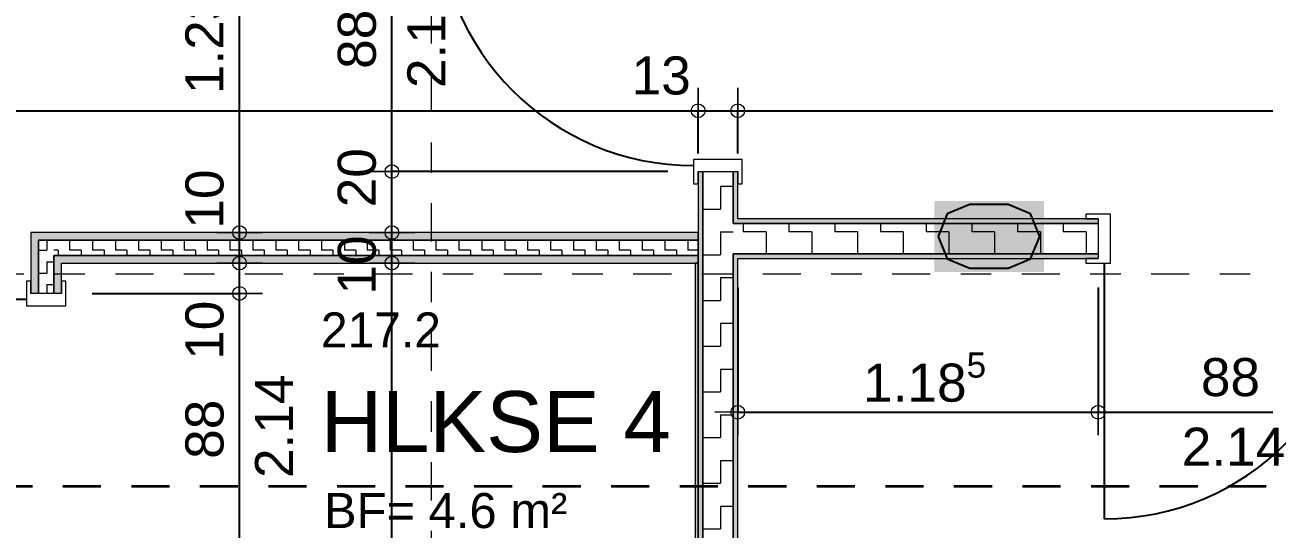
# Model space of a CAD drawing. Header units: metres. Extents: x -94.5 to -10.5, y 121.5 to 156.5.
# Drawn here: x -55.758 to -51.69, y 137.999 to 139.655 of the extents above; entities that cross this region are included whole.
import ezdxf

# ---------------------------------------------------------------- set-up
doc = ezdxf.new("R2010")
doc.units = ezdxf.units.M
doc.header["$PDMODE"] = 65
for name, pattern in [('AUSGEZOGEN', [0]), ('GETRENNT2_S10', [0.255, 0.125, -0.065, 0, -0.065]), ('STRICHLINIE_S4', [0.165, 0.125, -0.04])]:
    doc.linetypes.add(name, pattern=pattern)
doc.layers.add('XR$1$_3808', color=7, linetype='Continuous')
for name, color, linetype, lineweight in [('XR$1$Bauachsen_grob', 7, 'GETRENNT2_S10', 13), ('XR$1$Leichtbauwaende', 7, 'AUSGEZOGEN', 18), ('XR$1$Raumbezeichnung', 7, 'AUSGEZOGEN', 18), ('XR$1$Schnittbegrenzung', 7, 'AUSGEZOGEN', 13), ('XR$1$Text_Werkplan_Ausfuehrung', 7, 'AUSGEZOGEN', 25), ('XR$1$Tuerblatt', 7, 'AUSGEZOGEN', 18), ('XR$1$Werkplan-_Ausfuehrungsmasse', 7, 'AUSGEZOGEN', 13)]:
    doc.layers.add(name, color=color, linetype=linetype, lineweight=lineweight)
doc.styles.add('ARIAL', font='ARIAL.TTF')
doc.dimstyles.new('_DIMSTYLE_3', dxfattribs={"dimtxt": 0.125, "dimasz": 0.15, "dimexe": 0, "dimexo": 0, "dimgap": 0.0625, "dimtad": 2, "dimrnd": 0.005, "dimzin": 4, "dimdsep": 46, "dimtxsty": 'ARIAL', "dimblk1": 'ALL_ML_KREIS', "dimblk2": 'ALL_ML_KREIS', "dimsah": 1, "dimcen": 0, "dimclrd": 256, "dimclre": 256, "dimclrt": 256, "dimadec": 0, "dimazin": 0, "dimtfac": 1, "dimtdec": 0, "dimtix": 1, "dimtmove": 2, "dimatfit": 3, "dimfxl": 0, "dimtzin": 0, "dimlwd": 0, "dimlwe": -1, "dimarcsym": 0})
doc.dimstyles.new('_DIMSTYLE_6', dxfattribs={"dimtxt": 0.125, "dimasz": 0.15, "dimexe": 0, "dimexo": 0, "dimgap": 0.0625, "dimtad": 2, "dimdec": 1, "dimlfac": 100, "dimrnd": 0.5, "dimzin": 4, "dimdsep": 46, "dimtxsty": 'ARIAL', "dimblk1": 'ALL_ML_KREIS', "dimblk2": 'ALL_ML_KREIS', "dimsah": 1, "dimcen": 0, "dimclrd": 256, "dimclre": 256, "dimclrt": 256, "dimadec": 0, "dimazin": 0, "dimtfac": 1, "dimtdec": 0, "dimtix": 1, "dimtmove": 2, "dimatfit": 3, "dimfxl": 0, "dimtvp": 1.2, "dimtzin": 0, "dimlwd": 0, "dimlwe": -1, "dimarcsym": 0})
doc.dimstyles.new('_DIMSTYLE_7', dxfattribs={"dimtxt": 0.125, "dimasz": 0.15, "dimexe": 0, "dimexo": 0, "dimgap": 0.0625, "dimtad": 2, "dimdec": 3, "dimrnd": 0.005, "dimzin": 4, "dimdsep": 46, "dimtxsty": 'ARIAL', "dimblk1": 'ALL_ML_KREIS', "dimblk2": 'ALL_ML_KREIS', "dimsah": 1, "dimcen": 0, "dimclrd": 256, "dimclre": 256, "dimclrt": 256, "dimadec": 0, "dimazin": 0, "dimtfac": 1, "dimtdec": 0, "dimtix": 1, "dimtmove": 2, "dimatfit": 3, "dimfxl": 0, "dimtzin": 0, "dimlwd": 0, "dimlwe": -1, "dimarcsym": 0})
doc.dimstyles.new('_DIMSTYLE_9', dxfattribs={"dimtxt": 0.125, "dimasz": 0.15, "dimexe": 0, "dimexo": 0, "dimgap": 0.0625, "dimtad": 2, "dimdec": 1, "dimlfac": 100, "dimrnd": 0.5, "dimzin": 4, "dimdsep": 46, "dimtxsty": 'ARIAL', "dimblk1": 'ALL_ML_KREIS', "dimblk2": 'ALL_ML_KREIS', "dimsah": 1, "dimcen": 0, "dimclrd": 256, "dimclre": 256, "dimclrt": 256, "dimadec": 0, "dimazin": 0, "dimtfac": 1, "dimtdec": 0, "dimtix": 1, "dimtmove": 2, "dimatfit": 3, "dimfxl": 0, "dimtzin": 0, "dimlwd": 0, "dimlwe": -1, "dimarcsym": 0})

# ---------------------------------------------------------------- blocks, each defined once
blk = doc.blocks.new('ALL_ML_KREIS')
at = {"color": 0, "linetype": 'ByBlock', "lineweight": -2}
for p, q in [((0, -0.5), (0, 0.5)), ((-1, 0), (0.5, 0))]:
    blk.add_line(p, q, dxfattribs=at)
blk.add_circle((0, 0), 0.15, dxfattribs=at)
blk = doc.blocks.new('*D237')
at = {"layer": 'DEFPOINTS'}
for p in [(-55.6381, 138.773), (-55.7381, 137.893), (-55.0531, 137.893)]:
    blk.add_point(p, dxfattribs=at)
at = {"layer": 'XR$1$Werkplan-_Ausfuehrungsmasse', "lineweight": -2}
for p, q in [((-55.537, 138.773), (-55.0531, 138.773)), ((-55.0531, 137.893), (-55.0531, 138.773)), ((-55.537, 137.893), (-55.0531, 137.893))]:
    blk.add_line(p, q, dxfattribs=at)
at = {"layer": 'XR$1$Werkplan-_Ausfuehrungsmasse', "xscale": 0.15, "yscale": 0.15, "zscale": 0.15}
for p, rotation in [((-55.0531, 138.773), 90), ((-55.0531, 137.893), 270)]:
    blk.add_blockref('ALL_ML_KREIS', p, dxfattribs=dict(at, rotation=rotation))
at = {"layer": 'XR$1$Werkplan-_Ausfuehrungsmasse', "insert": (-55.0026, 138.1673), "char_height": 0.125, "width": 0.00625, "attachment_point": 1, "rotation": 90, "line_spacing_factor": 0.60241, "style": 'ARIAL'}
blk.add_mtext('\\A1;{2.14\\H0.082500;\\S^ ;}', dxfattribs=at)
at = {"layer": 'XR$1$Werkplan-_Ausfuehrungsmasse', "insert": (-55.1677, 138.3273), "char_height": 0.125, "width": 0.5, "attachment_point": 5, "rotation": 90, "style": 'ARIAL'}
blk.add_mtext('\\A1;{\\A1;{88\\H0.082500;\\S^ ;}}', dxfattribs=at)
blk = doc.blocks.new('*D238')
at = {"layer": 'DEFPOINTS'}
for p in [(-53.5481, 138.873), (-55.6381, 138.773), (-55.0531, 138.773)]:
    blk.add_point(p, dxfattribs=at)
at = {"layer": 'XR$1$Werkplan-_Ausfuehrungsmasse', "lineweight": -2}
for p, q in [((-55.0531, 138.873), (-55.0531, 138.873)), ((-55.0531, 138.773), (-55.0531, 138.873)), ((-55.537, 138.773), (-55.0531, 138.773))]:
    blk.add_line(p, q, dxfattribs=at)
at = {"layer": 'XR$1$Werkplan-_Ausfuehrungsmasse', "xscale": 0.15, "yscale": 0.15, "zscale": 0.15}
for p, rotation in [((-55.0531, 138.873), 90), ((-55.0531, 138.773), 270)]:
    blk.add_blockref('ALL_ML_KREIS', p, dxfattribs=dict(at, rotation=rotation))
at = {"layer": 'XR$1$Werkplan-_Ausfuehrungsmasse', "insert": (-55.1677, 138.6522), "char_height": 0.125, "width": 0.5, "attachment_point": 5, "rotation": 90, "style": 'ARIAL'}
blk.add_mtext('\\A1;{\\A1;{10\\H0.082500;\\S^ ;}}', dxfattribs=at)
blk = doc.blocks.new('*D239')
at = {"layer": 'DEFPOINTS'}
for p in [(-53.5481, 138.973), (-55.0531, 138.873), (-53.5481, 138.873)]:
    blk.add_point(p, dxfattribs=at)
at = {"layer": 'XR$1$Werkplan-_Ausfuehrungsmasse', "lineweight": -2}
for p, q in [((-55.0531, 138.973), (-55.0531, 138.973)), ((-55.0531, 138.873), (-55.0531, 138.973)), ((-55.0531, 138.873), (-55.0531, 138.873))]:
    blk.add_line(p, q, dxfattribs=at)
at = {"layer": 'XR$1$Werkplan-_Ausfuehrungsmasse', "xscale": 0.15, "yscale": 0.15, "zscale": 0.15}
for p, rotation in [((-55.0531, 138.973), 90), ((-55.0531, 138.873), 270)]:
    blk.add_blockref('ALL_ML_KREIS', p, dxfattribs=dict(at, rotation=rotation))
at = {"layer": 'XR$1$Werkplan-_Ausfuehrungsmasse', "insert": (-55.1677, 139.083), "char_height": 0.125, "width": 0.5, "attachment_point": 5, "rotation": 90, "style": 'ARIAL'}
blk.add_mtext('\\A1;{\\A1;{10\\H0.082500;\\S^ ;}}', dxfattribs=at)
blk = doc.blocks.new('*D240')
at = {"layer": 'DEFPOINTS'}
for p in [(-53.5481, 140.203), (-55.0531, 138.973), (-53.5481, 138.973)]:
    blk.add_point(p, dxfattribs=at)
at = {"layer": 'XR$1$Werkplan-_Ausfuehrungsmasse', "lineweight": -2}
for p, q in [((-55.0531, 140.203), (-55.0531, 140.203)), ((-55.0531, 138.973), (-55.0531, 140.203)), ((-55.0531, 138.973), (-55.0531, 138.973))]:
    blk.add_line(p, q, dxfattribs=at)
at = {"layer": 'XR$1$Werkplan-_Ausfuehrungsmasse', "xscale": 0.15, "yscale": 0.15, "zscale": 0.15}
for p, rotation in [((-55.0531, 140.203), 90), ((-55.0531, 138.973), 270)]:
    blk.add_blockref('ALL_ML_KREIS', p, dxfattribs=dict(at, rotation=rotation))
at = {"layer": 'XR$1$Werkplan-_Ausfuehrungsmasse', "insert": (-55.1678, 139.5971), "char_height": 0.125, "width": 0.5, "attachment_point": 5, "rotation": 90, "style": 'ARIAL'}
blk.add_mtext('\\A1;{\\A1;{1.23\\H0.082500;\\S^ ;}}', dxfattribs=at)
blk = doc.blocks.new('*D251')
at = {"layer": 'DEFPOINTS'}
for p in [(-61.8481, 139.373), (-53.5481, 139.173), (-61.8481, 136.653)]:
    blk.add_point(p, dxfattribs=at)
at = {"layer": 'XR$1$Werkplan-_Ausfuehrungsmasse', "lineweight": -2}
for p, q in [((-61.8481, 139.083), (-61.8481, 139.373)), ((-61.8481, 139.373), (-53.5481, 139.373)), ((-53.5481, 139.233), (-53.5481, 139.373))]:
    blk.add_line(p, q, dxfattribs=at)
at = {"layer": 'XR$1$Werkplan-_Ausfuehrungsmasse', "xscale": 0.15, "yscale": 0.15, "zscale": 0.15, "rotation": 180}
blk.add_blockref('ALL_ML_KREIS', (-61.8481, 139.373), dxfattribs=at)
at = {"layer": 'XR$1$Werkplan-_Ausfuehrungsmasse', "xscale": 0.15, "yscale": 0.15, "zscale": 0.15}
blk.add_blockref('ALL_ML_KREIS', (-53.5481, 139.373), dxfattribs=at)
at = {"layer": 'XR$1$Werkplan-_Ausfuehrungsmasse', "insert": (-57.3789, 139.4878), "char_height": 0.125, "width": 0.5, "attachment_point": 5, "style": 'ARIAL'}
blk.add_mtext('\\A1;{\\A1;{8.30\\H0.082500;\\S^ ;}}', dxfattribs=at)
blk = doc.blocks.new('*D252')
at = {"layer": 'DEFPOINTS'}
for p in [(-53.5481, 139.373), (-53.5481, 139.173), (-53.4181, 139.173)]:
    blk.add_point(p, dxfattribs=at)
at = {"layer": 'XR$1$Werkplan-_Ausfuehrungsmasse', "lineweight": -2}
for p, q in [((-53.5481, 139.233), (-53.5481, 139.373)), ((-53.5481, 139.373), (-53.4181, 139.373)), ((-53.4181, 139.233), (-53.4181, 139.373))]:
    blk.add_line(p, q, dxfattribs=at)
at = {"layer": 'XR$1$Werkplan-_Ausfuehrungsmasse', "xscale": 0.15, "yscale": 0.15, "zscale": 0.15, "rotation": 180}
blk.add_blockref('ALL_ML_KREIS', (-53.5481, 139.373), dxfattribs=at)
at = {"layer": 'XR$1$Werkplan-_Ausfuehrungsmasse', "xscale": 0.15, "yscale": 0.15, "zscale": 0.15}
blk.add_blockref('ALL_ML_KREIS', (-53.4181, 139.373), dxfattribs=at)
at = {"layer": 'XR$1$Werkplan-_Ausfuehrungsmasse', "insert": (-53.6694, 139.4878), "char_height": 0.125, "width": 0.5, "attachment_point": 5, "style": 'ARIAL'}
blk.add_mtext('\\A1;{\\A1;{13\\H0.082500;\\S^ ;}}', dxfattribs=at)
blk = doc.blocks.new('*D253')
at = {"layer": 'DEFPOINTS'}
for p in [(-53.4181, 139.373), (-53.4181, 139.173), (-36.4881, 139.018)]:
    blk.add_point(p, dxfattribs=at)
at = {"layer": 'XR$1$Werkplan-_Ausfuehrungsmasse', "lineweight": -2}
for p, q in [((-53.4181, 139.233), (-53.4181, 139.373)), ((-53.4181, 139.373), (-36.4881, 139.373)), ((-36.4881, 139.093), (-36.4881, 139.373))]:
    blk.add_line(p, q, dxfattribs=at)
at = {"layer": 'XR$1$Werkplan-_Ausfuehrungsmasse', "xscale": 0.15, "yscale": 0.15, "zscale": 0.15, "rotation": 180}
blk.add_blockref('ALL_ML_KREIS', (-53.4181, 139.373), dxfattribs=at)
at = {"layer": 'XR$1$Werkplan-_Ausfuehrungsmasse', "xscale": 0.15, "yscale": 0.15, "zscale": 0.15}
blk.add_blockref('ALL_ML_KREIS', (-36.4881, 139.373), dxfattribs=at)
at = {"layer": 'XR$1$Werkplan-_Ausfuehrungsmasse', "insert": (-44.9489, 139.4878), "char_height": 0.125, "width": 0.625, "attachment_point": 5, "style": 'ARIAL'}
blk.add_mtext('\\A1;{\\A1;{16.93\\H0.082500;\\S^ ;}}', dxfattribs=at)
blk = doc.blocks.new('COMPLEXOBJECT_7')
at = {"layer": 'XR$1$Bauachsen_grob', "color": 8}
for p, q in [((-54.4231, 130.869), (-54.4231, 153.5024)), ((-80.9611, 138.838), (-13.4611, 138.838))]:
    blk.add_line(p, q, dxfattribs=at)
blk = doc.blocks.new('Tür_2_$F2')
at = {"layer": 'XR$1$_3808', "color": 7, "linetype": 'AUSGEZOGEN', "lineweight": -3}
blk.add_line((0.86, 0.145), (0.86, 0.985), dxfattribs=at)
at = {"layer": 'XR$1$_3808', "color": 7, "linetype": 'AUSGEZOGEN', "lineweight": 18}
for points in [[(0, 0.065), (0, 0), (-0.04, 0), (-0.04, -0.015), (0.04, -0.015), (0.04, 0.145), (-0.04, 0.145), (-0.04, 0.13), (0, 0.13), (0, 0.065)], [(0.84, 0.065), (0.84, -0.015), (0.92, -0.015), (0.92, 0), (0.88, 0), (0.88, 0.13), (0.92, 0.13), (0.92, 0.145), (0.84, 0.145), (0.84, 0.065)]]:
    blk.add_lwpolyline(points, close=True, dxfattribs=at)
at = {"layer": 'XR$1$_3808', "color": 7, "linetype": 'AUSGEZOGEN', "lineweight": -3}
blk.add_arc((0.86, 0.145), 0.84, 90, 180, dxfattribs=at)
blk = doc.blocks.new('Tür_7_$F2')
at = {"layer": 'XR$1$_3808', "color": 7, "linetype": 'AUSGEZOGEN', "lineweight": -3}
blk.add_line((0.86, 0.03), (0.86, 0.87), dxfattribs=at)
at = {"layer": 'XR$1$_3808', "color": 7, "linetype": 'AUSGEZOGEN', "lineweight": 18}
for points in [[(0, -0.05), (0, -0.115), (-0.04, -0.115), (-0.04, -0.13), (0.04, -0.13), (0.04, 0.03), (-0.04, 0.03), (-0.04, 0.015), (0, 0.015), (0, -0.05)], [(0.84, -0.05), (0.84, -0.13), (0.92, -0.13), (0.92, -0.115), (0.88, -0.115), (0.88, 0.015), (0.92, 0.015), (0.92, 0.03), (0.84, 0.03), (0.84, -0.05)]]:
    blk.add_lwpolyline(points, close=True, dxfattribs=at)
at = {"layer": 'XR$1$_3808', "color": 7, "linetype": 'AUSGEZOGEN', "lineweight": -3}
blk.add_arc((0.86, 0.03), 0.84, 90, 180, dxfattribs=at)
blk = doc.blocks.new('COMPLEXOBJECT_9')
at = {"layer": 'XR$1$Schnittbegrenzung', "color": 12, "linetype": 'STRICHLINIE_S4', "lineweight": 35}
blk.add_line((-28.9585, 138.1391), (-82.7811, 138.1391), dxfattribs=at)
blk = doc.blocks.new('*D437')
at = {"layer": 'DEFPOINTS'}
for p in [(-53.4181, 138.888), (-52.2351, 138.888), (-53.4181, 138.383)]:
    blk.add_point(p, dxfattribs=at)
at = {"layer": 'XR$1$Werkplan-_Ausfuehrungsmasse', "lineweight": -2}
for p, q in [((-53.4181, 138.793), (-53.4181, 138.383)), ((-52.2351, 138.793), (-52.2351, 138.383)), ((-53.4181, 138.383), (-52.2351, 138.383))]:
    blk.add_line(p, q, dxfattribs=at)
at = {"layer": 'XR$1$Werkplan-_Ausfuehrungsmasse', "xscale": 0.15, "yscale": 0.15, "zscale": 0.15, "rotation": 180}
blk.add_blockref('ALL_ML_KREIS', (-53.4181, 138.383), dxfattribs=at)
at = {"layer": 'XR$1$Werkplan-_Ausfuehrungsmasse', "xscale": 0.15, "yscale": 0.15, "zscale": 0.15}
blk.add_blockref('ALL_ML_KREIS', (-52.2351, 138.383), dxfattribs=at)
at = {"layer": 'XR$1$Werkplan-_Ausfuehrungsmasse', "insert": (-52.8048, 138.4977), "char_height": 0.125, "width": 0.625, "attachment_point": 5, "style": 'ARIAL'}
blk.add_mtext('\\A1;{\\A1;{1.18\\H0.082500;\\S5^ ;}}', dxfattribs=at)
blk = doc.blocks.new('*D438')
at = {"layer": 'DEFPOINTS'}
for p in [(-52.2351, 138.888), (-51.3551, 138.888), (-52.2351, 138.383)]:
    blk.add_point(p, dxfattribs=at)
at = {"layer": 'XR$1$Werkplan-_Ausfuehrungsmasse', "lineweight": -2}
for p, q in [((-52.2351, 138.793), (-52.2351, 138.383)), ((-51.3551, 138.793), (-51.3551, 138.383)), ((-52.2351, 138.383), (-51.3551, 138.383))]:
    blk.add_line(p, q, dxfattribs=at)
at = {"layer": 'XR$1$Werkplan-_Ausfuehrungsmasse', "xscale": 0.15, "yscale": 0.15, "zscale": 0.15, "rotation": 180}
blk.add_blockref('ALL_ML_KREIS', (-52.2351, 138.383), dxfattribs=at)
at = {"layer": 'XR$1$Werkplan-_Ausfuehrungsmasse', "xscale": 0.15, "yscale": 0.15, "zscale": 0.15}
blk.add_blockref('ALL_ML_KREIS', (-51.3551, 138.383), dxfattribs=at)
at = {"layer": 'XR$1$Werkplan-_Ausfuehrungsmasse', "insert": (-51.8009, 138.4977), "char_height": 0.125, "width": 0.5, "attachment_point": 5, "style": 'ARIAL'}
blk.add_mtext('\\A1;{\\A1;{88\\H0.082500;\\S^ ;}}', dxfattribs=at)
at = {"layer": 'XR$1$Werkplan-_Ausfuehrungsmasse', "insert": (-51.9608, 138.3325), "char_height": 0.125, "width": 0.00625, "attachment_point": 1, "line_spacing_factor": 0.60241, "style": 'ARIAL'}
blk.add_mtext('\\A1;{2.14\\H0.082500;\\S^ ;}', dxfattribs=at)
blk = doc.blocks.new('*D510')
at = {"layer": 'DEFPOINTS'}
for p in [(-53.5481, 138.873), (-54.5531, 136.653), (-53.5581, 136.653)]:
    blk.add_point(p, dxfattribs=at)
at = {"layer": 'XR$1$Werkplan-_Ausfuehrungsmasse', "lineweight": -2}
for p, q in [((-54.5531, 138.873), (-54.5531, 138.873)), ((-54.5531, 136.653), (-54.5531, 138.873)), ((-54.5531, 136.653), (-54.5531, 136.653))]:
    blk.add_line(p, q, dxfattribs=at)
at = {"layer": 'XR$1$Werkplan-_Ausfuehrungsmasse', "xscale": 0.15, "yscale": 0.15, "zscale": 0.15}
for p, rotation in [((-54.5531, 138.873), 90), ((-54.5531, 136.653), 270)]:
    blk.add_blockref('ALL_ML_KREIS', p, dxfattribs=dict(at, rotation=rotation))
at = {"layer": 'XR$1$Werkplan-_Ausfuehrungsmasse', "insert": (-54.6656, 137.2201), "char_height": 0.125, "width": 0.5, "attachment_point": 5, "rotation": 90, "style": 'ARIAL'}
blk.add_mtext('\\A1;{\\A1;{2.22\\H0.082500;\\S^ ;}}', dxfattribs=at)
blk = doc.blocks.new('*D511')
at = {"layer": 'DEFPOINTS'}
for p in [(-53.5481, 138.973), (-54.5531, 138.873), (-53.5481, 138.873)]:
    blk.add_point(p, dxfattribs=at)
at = {"layer": 'XR$1$Werkplan-_Ausfuehrungsmasse', "lineweight": -2}
for p, q in [((-54.5531, 138.973), (-54.5531, 138.973)), ((-54.5531, 138.873), (-54.5531, 138.973)), ((-54.5531, 138.873), (-54.5531, 138.873))]:
    blk.add_line(p, q, dxfattribs=at)
at = {"layer": 'XR$1$Werkplan-_Ausfuehrungsmasse', "xscale": 0.15, "yscale": 0.15, "zscale": 0.15}
for p, rotation in [((-54.5531, 138.973), 90), ((-54.5531, 138.873), 270)]:
    blk.add_blockref('ALL_ML_KREIS', p, dxfattribs=dict(at, rotation=rotation))
at = {"layer": 'XR$1$Werkplan-_Ausfuehrungsmasse', "insert": (-54.6677, 138.8664), "char_height": 0.125, "width": 0.5, "attachment_point": 5, "rotation": 90, "style": 'ARIAL'}
blk.add_mtext('\\A1;{\\A1;{10\\H0.082500;\\S^ ;}}', dxfattribs=at)
blk = doc.blocks.new('*D512')
at = {"layer": 'DEFPOINTS'}
for p in [(-53.5581, 139.173), (-54.5531, 138.973), (-53.5481, 138.973)]:
    blk.add_point(p, dxfattribs=at)
at = {"layer": 'XR$1$Werkplan-_Ausfuehrungsmasse', "lineweight": -2}
for p, q in [((-53.6481, 139.173), (-54.5531, 139.173)), ((-54.5531, 138.973), (-54.5531, 139.173)), ((-54.5531, 138.973), (-54.5531, 138.973))]:
    blk.add_line(p, q, dxfattribs=at)
at = {"layer": 'XR$1$Werkplan-_Ausfuehrungsmasse', "xscale": 0.15, "yscale": 0.15, "zscale": 0.15}
for p, rotation in [((-54.5531, 139.173), 90), ((-54.5531, 138.973), 270)]:
    blk.add_blockref('ALL_ML_KREIS', p, dxfattribs=dict(at, rotation=rotation))
at = {"layer": 'XR$1$Werkplan-_Ausfuehrungsmasse', "insert": (-54.6677, 139.153), "char_height": 0.125, "width": 0.5, "attachment_point": 5, "rotation": 90, "style": 'ARIAL'}
blk.add_mtext('\\A1;{\\A1;{20\\H0.082500;\\S^ ;}}', dxfattribs=at)
blk = doc.blocks.new('*D513')
at = {"layer": 'DEFPOINTS'}
for p in [(-53.5581, 140.053), (-54.5531, 139.173), (-53.5581, 139.173)]:
    blk.add_point(p, dxfattribs=at)
at = {"layer": 'XR$1$Werkplan-_Ausfuehrungsmasse', "lineweight": -2}
for p, q in [((-53.6481, 140.053), (-54.5531, 140.053)), ((-54.5531, 139.173), (-54.5531, 140.053)), ((-53.6481, 139.173), (-54.5531, 139.173))]:
    blk.add_line(p, q, dxfattribs=at)
at = {"layer": 'XR$1$Werkplan-_Ausfuehrungsmasse', "xscale": 0.15, "yscale": 0.15, "zscale": 0.15}
for p, rotation in [((-54.5531, 140.053), 90), ((-54.5531, 139.173), 270)]:
    blk.add_blockref('ALL_ML_KREIS', p, dxfattribs=dict(at, rotation=rotation))
at = {"layer": 'XR$1$Werkplan-_Ausfuehrungsmasse', "insert": (-54.5026, 139.4473), "char_height": 0.125, "width": 0.00625, "attachment_point": 1, "rotation": 90, "line_spacing_factor": 0.60241, "style": 'ARIAL'}
blk.add_mtext('\\A1;{2.14\\H0.082500;\\S^ ;}', dxfattribs=at)
at = {"layer": 'XR$1$Werkplan-_Ausfuehrungsmasse', "insert": (-54.6677, 139.6073), "char_height": 0.125, "width": 0.5, "attachment_point": 5, "rotation": 90, "style": 'ARIAL'}
blk.add_mtext('\\A1;{\\A1;{88\\H0.082500;\\S^ ;}}', dxfattribs=at)
blk = doc.blocks.new('Tür_15_$F2')
at = {"layer": 'XR$1$_3808', "color": 7, "linetype": 'AUSGEZOGEN', "lineweight": -3}
blk.add_line((0.86, 0.04), (0.86, 0.88), dxfattribs=at)
at = {"layer": 'XR$1$_3808', "color": 7, "linetype": 'AUSGEZOGEN', "lineweight": 18}
for points in [[(0, -0.025), (0, -0.075), (-0.04, -0.075), (-0.04, -0.09), (0.04, -0.09), (0.04, 0.04), (-0.04, 0.04), (-0.04, 0.025), (0, 0.025), (0, -0.025)], [(0.84, -0.025), (0.84, -0.09), (0.92, -0.09), (0.92, -0.075), (0.88, -0.075), (0.88, 0.025), (0.92, 0.025), (0.92, 0.04), (0.84, 0.04), (0.84, -0.025)]]:
    blk.add_lwpolyline(points, close=True, dxfattribs=at)
at = {"layer": 'XR$1$_3808', "color": 7, "linetype": 'AUSGEZOGEN', "lineweight": -3}
blk.add_arc((0.86, 0.04), 0.84, 90, 180, dxfattribs=at)

msp = doc.modelspace()

# ---------------------------------------------------------------- hatches: boundary and pattern name
at = {"layer": 'XR$1$Leichtbauwaende', "linetype": 'AUSGEZOGEN', "lineweight": 13}
for points in [[(-53.5481, 139.173), (-53.5481, 136.653), (-53.5331, 136.653), (-53.5331, 139.173)], [(-53.4281, 139.018), (-53.4181, 139.018), (-53.4181, 139.173), (-53.4331, 139.173), (-53.4331, 139.003), (-53.4281, 139.003)], [(-53.4281, 139.018), (-53.4281, 139.003), (-52.2351, 139.003), (-52.2351, 139.018)], [(-53.4331, 138.903), (-53.4331, 136.653), (-53.4181, 136.653), (-53.4181, 138.903)], [(-53.4181, 138.903), (-53.4181, 138.888), (-52.2351, 138.888), (-52.2351, 138.903)]]:
    msp.add_hatch(color=35, dxfattribs=at).paths.add_polyline_path(points)
h = msp.add_hatch(dxfattribs=at)
h.set_pattern_fill('MUSTER', color=256, scale=0.075, angle=270, style=0, pattern_type=2)
h.set_pattern_definition([(270, (0.15, -0.15), (0.075, -0.075), [0.075, -0.075]), (360, (0.15, -0.15), (0.075, 0.075), [0.075, -0.075])])
h.paths.add_polyline_path([(-53.5331, 139.173), (-53.5331, 136.638), (-53.4331, 136.638), (-53.4331, 139.173)], flags=0)
at = {"layer": 'XR$1$Leichtbauwaende', "lineweight": 13}
for color, points in [(9, [(-55.7381, 138.973), (-55.7381, 138.773), (-55.7131, 138.773), (-55.7131, 138.973)]), (9, [(-53.5481, 138.973), (-55.7131, 138.973), (-55.7131, 138.948), (-53.5481, 138.948)]), (9, [(-55.6631, 138.773), (-55.6381, 138.773), (-55.6381, 138.898), (-55.6631, 138.898)]), (9, [(-53.5481, 138.898), (-55.6381, 138.898), (-55.6381, 138.873), (-53.5481, 138.873)]), (254, [(-53.5481, 136.663), (-53.5481, 138.873), (-53.5581, 138.873), (-53.5581, 136.663)])]:
    msp.add_hatch(color=color, dxfattribs=at).paths.add_polyline_path(points)
at = {"layer": 'XR$1$Leichtbauwaende', "linetype": 'AUSGEZOGEN', "lineweight": 13}
h = msp.add_hatch(dxfattribs=at)
h.set_pattern_fill('MUSTER', color=256, scale=0.075, angle=180, style=0, pattern_type=2)
h.set_pattern_definition([(180, (-0.15, -0.15), (-0.075, -0.075), [0.075, -0.075]), (270, (-0.15, -0.15), (0.075, -0.075), [0.075, -0.075])])
h.paths.add_polyline_path([(-53.4331, 139.003), (-53.4331, 138.903), (-52.2351, 138.903), (-52.2351, 139.003)], flags=0)
at = {"layer": 'XR$1$Leichtbauwaende', "lineweight": 13}
h = msp.add_hatch(dxfattribs=at)
h.set_pattern_fill('MUSTER', color=256, scale=0.037575, angle=270, style=0, pattern_type=2)
h.set_pattern_definition([(270, (0.07515, -0.07515), (0.037575, -0.037575), [0.037575, -0.037575]), (360, (0.07515, -0.07515), (0.037575, 0.037575), [0.037575, -0.037575])])
h.paths.add_polyline_path([(-55.7131, 138.948), (-55.7131, 138.773), (-55.6631, 138.773), (-55.6631, 138.948)], flags=0)
h = msp.add_hatch(dxfattribs=at)
h.set_pattern_fill('MUSTER', color=256, scale=0.037575, angle=180, style=0, pattern_type=2)
h.set_pattern_definition([(180, (-0.07515, -0.07515), (-0.037575, -0.037575), [0.037575, -0.037575]), (270, (-0.07515, -0.07515), (0.037575, -0.037575), [0.037575, -0.037575])])
h.paths.add_polyline_path([(-53.5481, 138.948), (-55.6631, 138.948), (-55.6631, 138.898), (-53.5481, 138.898)], flags=0)
at = {"layer": 'XR$1$Text_Werkplan_Ausfuehrung'}
for color, points in [(7, [(-52.7733, 138.8437), (-52.4129, 138.8437), (-52.4129, 139.0771), (-52.7733, 139.0771), (-52.7733, 138.9604), (-52.7733, 138.9604)]), (55, [(-52.6439, 138.9021), (-52.6186, 138.9021), (-52.6186, 138.9567), (-52.5692, 138.9567), (-52.5692, 138.9021), (-52.5439, 138.9021), (-52.5439, 139.0271), (-52.5692, 139.0271), (-52.5692, 138.9779), (-52.6186, 138.9779), (-52.6186, 139.0271), (-52.6439, 139.0271)])]:
    msp.add_hatch(color=color, dxfattribs=at).paths.add_polyline_path(points)

# ---------------------------------------------------------------- linework, layer by layer
at = {"layer": 'XR$1$Leichtbauwaende', "linetype": 'AUSGEZOGEN', "lineweight": 18}
for p, q in [((-53.5481, 139.173), (-53.5331, 139.173)), ((-53.5481, 139.173), (-53.5481, 138.973)), ((-53.5331, 139.173), (-53.4331, 139.173)), ((-53.5331, 139.173), (-53.5331, 136.653)), ((-53.5331, 136.653), (-53.5331, 139.173)), ((-53.4331, 139.173), (-53.4181, 139.173)), ((-53.4331, 139.173), (-53.4331, 139.003)), ((-53.4331, 139.003), (-53.4331, 139.173)), ((-53.4181, 139.018), (-53.4181, 139.173)), ((-52.2351, 139.018), (-53.4181, 139.018)), ((-52.2351, 139.018), (-52.2351, 139.003)), ((-53.5481, 138.973), (-53.5481, 138.948)), ((-53.4281, 139.003), (-53.4331, 139.003)), ((-53.4331, 139.003), (-53.4281, 139.003)), ((-53.4281, 139.003), (-52.2351, 139.003)), ((-52.2351, 139.003), (-53.4281, 139.003)), ((-52.2351, 139.003), (-52.2351, 138.903)), ((-53.5481, 138.948), (-53.5481, 138.898)), ((-53.5481, 138.898), (-53.5481, 138.873)), ((-53.4331, 138.903), (-53.4181, 138.903)), ((-53.4331, 138.903), (-53.4331, 136.653)), ((-53.4181, 138.903), (-53.4331, 138.903)), ((-53.4331, 136.653), (-53.4331, 138.903)), ((-52.2351, 138.903), (-53.4181, 138.903)), ((-53.4181, 138.903), (-52.2351, 138.903)), ((-52.2351, 138.903), (-52.2351, 138.888)), ((-53.5481, 138.873), (-53.5481, 136.663)), ((-53.4181, 138.888), (-52.2351, 138.888)), ((-53.4181, 136.653), (-53.4181, 138.888))]:
    msp.add_line(p, q, dxfattribs=at)
at = {"layer": 'XR$1$Leichtbauwaende'}
for p, q in [((-55.7381, 138.973), (-55.7381, 138.773)), ((-55.7131, 138.973), (-55.7381, 138.973)), ((-53.5481, 138.973), (-55.7131, 138.973)), ((-53.5481, 138.948), (-53.5481, 138.973)), ((-55.7131, 138.948), (-55.6631, 138.948)), ((-55.7131, 138.948), (-55.7131, 138.773)), ((-55.6631, 138.948), (-55.7131, 138.948)), ((-55.7131, 138.773), (-55.7131, 138.948)), ((-53.5481, 138.948), (-55.6631, 138.948)), ((-55.6631, 138.948), (-53.5481, 138.948)), ((-53.5481, 138.898), (-53.5481, 138.948)), ((-55.6631, 138.898), (-55.6381, 138.898)), ((-55.6631, 138.773), (-55.6631, 138.898)), ((-55.6631, 138.898), (-55.6631, 138.773)), ((-55.6381, 138.898), (-55.6631, 138.898)), ((-55.6381, 138.898), (-53.5481, 138.898)), ((-53.5481, 138.898), (-55.6381, 138.898)), ((-53.5481, 138.873), (-53.5481, 138.898)), ((-55.6381, 138.873), (-53.5581, 138.873)), ((-55.6381, 138.773), (-55.6381, 138.873)), ((-53.5581, 138.873), (-53.5481, 138.873)), ((-53.5481, 138.873), (-53.5581, 138.873)), ((-53.5581, 138.873), (-53.5581, 136.663)), ((-53.5481, 136.663), (-53.5481, 138.873)), ((-55.7131, 138.773), (-55.7381, 138.773)), ((-55.6631, 138.773), (-55.7131, 138.773)), ((-55.6381, 138.773), (-55.6631, 138.773))]:
    msp.add_line(p, q, dxfattribs=at)
at = {"layer": 'XR$1$Text_Werkplan_Ausfuehrung', "color": 134}
for p, q in [((-52.6567, 139.0646), (-52.7303, 139.034)), ((-52.5306, 139.0646), (-52.6567, 139.0646)), ((-52.4569, 139.034), (-52.5306, 139.0646)), ((-52.7303, 139.034), (-52.7608, 138.9604)), ((-52.4264, 138.9604), (-52.4569, 139.034)), ((-52.7608, 138.9604), (-52.7303, 138.8867)), ((-52.4569, 138.8867), (-52.4264, 138.9604)), ((-52.7303, 138.8867), (-52.6567, 138.8562)), ((-52.6567, 138.8562), (-52.5306, 138.8562)), ((-52.5306, 138.8562), (-52.4569, 138.8867))]:
    msp.add_line(p, q, dxfattribs=at)

# ---------------------------------------------------------------- block references
at = {"layer": 'XR$1$Bauachsen_grob', "color": 8}
msp.add_blockref('COMPLEXOBJECT_7', (0, 0), dxfattribs=at)
at = {"layer": 'XR$1$Schnittbegrenzung', "color": 12, "lineweight": 35}
msp.add_blockref('COMPLEXOBJECT_9', (0, 0), dxfattribs=at)
at = {"layer": 'XR$1$Tuerblatt', "color": 7, "linetype": 'AUSGEZOGEN', "lineweight": 13, "rotation": 90}
for name, p in [('Tür_7_$F2', (-53.5331, 139.173)), ('Tür_15_$F2', (-55.7131, 137.893))]:
    msp.add_blockref(name, p, dxfattribs=at)
at = {"layer": 'XR$1$Tuerblatt', "linetype": 'AUSGEZOGEN', "lineweight": -3, "rotation": 180}
msp.add_blockref('Tür_2_$F2', (-51.3551, 139.018), dxfattribs=at)

# ---------------------------------------------------------------- texts
at = {"layer": 'XR$1$Raumbezeichnung', "style": 'ARIAL'}
for s, insert, char_height, width, attachment_point in [('\\W0.98;217.2', (-54.7864, 138.5959), 0.115, 0.460836, 7), ('\\W1.00;HLKSE\\~4', (-54.7872, 138.2496), 0.2, 1.253519, 7), ('\\W1.00;BF=\\~4.6\\~m²', (-54.7764, 138.118), 0.115, 0.856684, 1)]:
    msp.add_mtext(s, dxfattribs=dict(at, insert=insert, char_height=char_height, width=width, attachment_point=attachment_point))

# ---------------------------------------------------------------- dimensions: what is measured, and where the dimension line sits
at = {"layer": 'XR$1$Werkplan-_Ausfuehrungsmasse'}
for base, p1, p2, dimstyle, picture, middle in [((-55.0531, 140.203), (-55.0531, 138.973), (-55.0531, 140.203), '_DIMSTYLE_3', '*D240', (-55.1678, 139.5971)), ((-54.5531, 139.173), (-54.5531, 138.973), (-53.6481, 139.173), '_DIMSTYLE_6', '*D512', (-54.6677, 139.153)), ((-55.0531, 138.973), (-55.0531, 138.873), (-55.0531, 138.973), '_DIMSTYLE_6', '*D239', (-55.1677, 139.083)), ((-54.5531, 138.973), (-54.5531, 138.873), (-54.5531, 138.973), '_DIMSTYLE_6', '*D511', (-54.6677, 138.8664)), ((-55.0531, 138.873), (-55.537, 138.773), (-55.0531, 138.873), '_DIMSTYLE_6', '*D238', (-55.1677, 138.6522)), ((-54.5531, 138.873), (-54.5531, 136.653), (-54.5531, 138.873), '_DIMSTYLE_3', '*D510', (-54.6656, 137.2201))]:
    dim = msp.add_linear_dim(base=base, p1=p1, p2=p2, angle=90, dimstyle=dimstyle, override={"dimpost": '<>', "dimclrd": 256, "dimclre": 256, "dimclrt": 256, "dimlwd": 0, "dimlwe": 65535}, dxfattribs=at)
    dim.commit()
    dim.dimension.update_dxf_attribs({"geometry": picture, "text_midpoint": middle, "dimtype": 160})
for base, p1, p2, picture, middle in [((-54.5531, 140.053), (-53.6481, 139.173), (-53.6481, 140.053), '*D513', (-54.6677, 139.6073)), ((-55.0531, 138.773), (-55.537, 137.893), (-55.537, 138.773), '*D237', (-55.1677, 138.3273))]:
    dim = msp.add_linear_dim(base=base, p1=p1, p2=p2, angle=90, text='<>\\X\\A1;{2.14\\H0.082500;\\S^ ;}', dimstyle='_DIMSTYLE_9', override={"dimpost": '<>', "dimclrd": 256, "dimclre": 256, "dimclrt": 256, "dimlwd": 0, "dimlwe": 65535}, dxfattribs=at)
    dim.commit()
    dim.dimension.update_dxf_attribs({"geometry": picture, "text_midpoint": middle, "dimtype": 160})
for base, p1, p2, dimstyle, picture, middle in [((-53.5481, 139.373), (-61.8481, 139.083), (-53.5481, 139.233), '_DIMSTYLE_3', '*D251', (-57.3789, 139.4878)), ((-53.4181, 139.373), (-53.5481, 139.233), (-53.4181, 139.233), '_DIMSTYLE_6', '*D252', (-53.6694, 139.4878)), ((-36.4881, 139.373), (-53.4181, 139.233), (-36.4881, 139.093), '_DIMSTYLE_3', '*D253', (-44.9489, 139.4878)), ((-52.2351, 138.383), (-53.4181, 138.793), (-52.2351, 138.793), '_DIMSTYLE_7', '*D437', (-52.8048, 138.4977))]:
    dim = msp.add_linear_dim(base=base, p1=p1, p2=p2, dimstyle=dimstyle, override={"dimpost": '<>', "dimclrd": 256, "dimclre": 256, "dimclrt": 256, "dimlwd": 0, "dimlwe": 65535}, dxfattribs=at)
    dim.commit()
    dim.dimension.update_dxf_attribs({"geometry": picture, "text_midpoint": middle, "dimtype": 160})
dim = msp.add_linear_dim(base=(-51.3551, 138.383), p1=(-52.2351, 138.793), p2=(-51.3551, 138.793), text='<>\\X\\A1;{2.14\\H0.082500;\\S^ ;}', dimstyle='_DIMSTYLE_9', override={"dimpost": '<>', "dimclrd": 256, "dimclre": 256, "dimclrt": 256, "dimlwd": 0, "dimlwe": 65535}, dxfattribs=at)
dim.commit()
dim.dimension.update_dxf_attribs({"geometry": '*D438', "text_midpoint": (-51.8009, 138.4977), "dimtype": 160})

doc.saveas('drawing.dxf')
